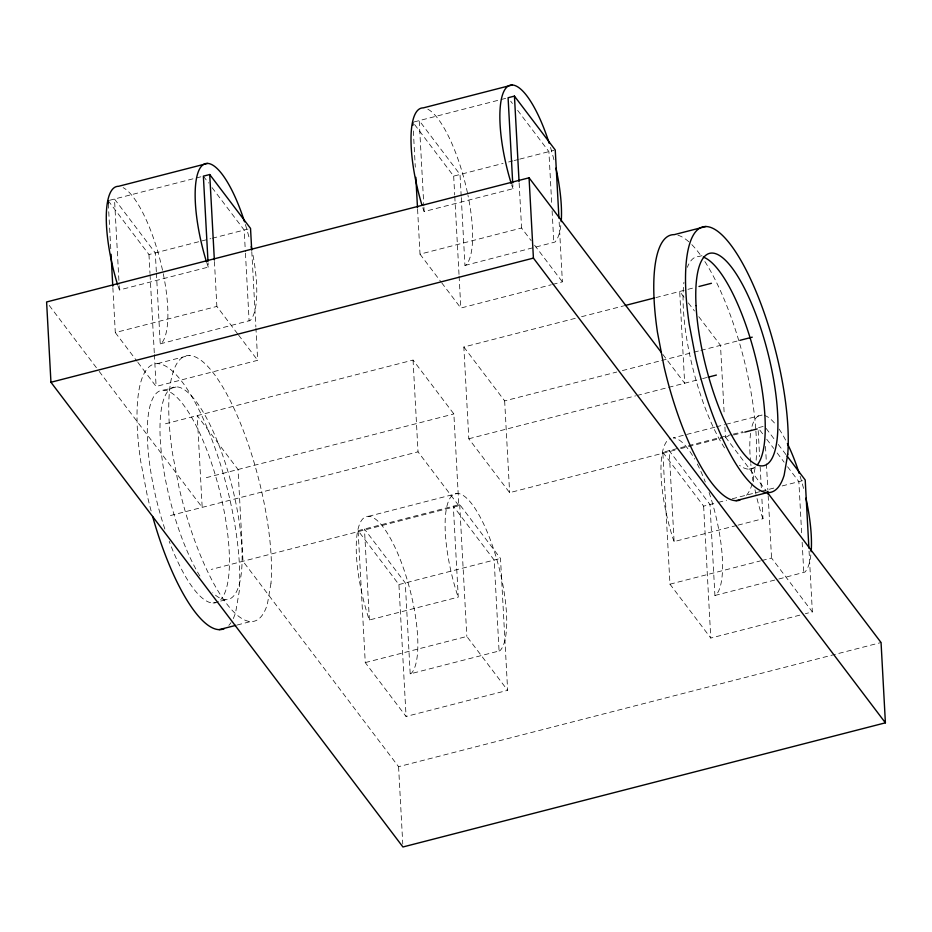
<?xml version="1.0" encoding="UTF-8"?>
<svg xmlns="http://www.w3.org/2000/svg" width="932" height="932" viewBox="0 0 932 932"><rect width="100%" height="100%" fill="white"/><g stroke="black" fill="none" stroke-linecap="round" stroke-linejoin="round"><path stroke-width="0.7" stroke-dasharray="4.66 3.5" d="M755.071 467.841L752.404 483.335A136.969 39.668 75.6 0 1 745.588 496.383M156.401 273.123L160.234 343.861L161.364 343.36A82.179 23.801 75.6 0 0 160.898 263.232A82.179 23.801 75.6 0 0 123.117 187.623M160.234 343.861L250.23 320.48A82.179 23.801 75.6 0 0 252.397 252.153M461.282 197.596L464.952 265.445L466.07 264.944A82.179 23.801 75.6 0 0 467.957 195.219M464.952 265.445L554.948 242.064A82.179 23.801 75.6 0 0 561.064 223.272M410.197 673.871L411.315 673.37A82.179 23.801 75.6 0 0 406.049 576.046A82.179 23.801 75.6 0 0 362.758 518.891A82.179 23.801 75.6 0 0 368.035 616.227L369.387 619.99L458.264 597.121L453.336 506.181L494.146 560.062L499.074 651.002L410.197 673.871L405.269 582.931L364.459 529.05L369.387 619.99M499.074 651.002L500.193 650.501A82.179 23.801 75.6 0 0 494.927 553.177A82.179 23.801 75.6 0 0 451.636 496.022A82.179 23.801 75.6 0 0 456.913 593.358L458.264 597.121M736.595 525.497L674.104 541.585L669.176 450.634L709.986 504.515L714.914 595.466L716.032 594.954A82.179 23.801 75.6 0 0 709.031 492.306M778.791 579.017L804.91 572.085A82.179 23.801 75.6 0 0 810.863 554.843M109.417 200.333L201.988 176.509M414.134 121.917L499.762 99.887M501.148 99.526L506.705 98.105M108.159 200.66L148.969 254.541L210.853 238.615M212.251 238.254L247.994 229.062M414.6 124.539L453.674 176.125L503.07 163.415M508.627 161.982L512.798 160.91M514.184 160.56L518.355 159.489M519.741 159.127L553.981 150.32M118.073 286.206L119.424 289.98L208.302 267.1L208.069 262.777M422.79 207.789L424.142 211.564L513.019 188.695L512.786 184.361M112.865 287.639L115.3 332.573L216.865 306.43L237.707 333.947M417.583 209.222L420.017 254.156L521.582 228.014L531.135 240.631M157.485 363.597L189.219 355.43M137.878 362.373L156.11 386.454L257.675 360.311L255.951 328.425M441.721 282.815L460.827 308.038L551.266 284.761M552.653 284.411L562.392 281.895L559.014 219.568M163.659 390.205L176.358 386.931M701.994 255.683L699.454 256.347A109.58 31.735 75.6 0 0 687.338 267.321M165.477 423.792L413.062 360.078L453.872 413.959L458.835 505.727L211.261 569.429M675.013 450.098L509.629 492.655L468.819 438.774L463.845 347.007L575.964 318.15M581.58 316.705L623.625 305.894M655.86 297.599L686.581 289.689M687.967 289.328L694.864 287.557M206.287 477.673L453.872 413.959M463.845 347.007L504.655 400.888L616.774 372.031M622.39 370.587L660.229 360.847M661.627 360.498L692.464 352.552M693.862 352.191L699.466 350.758M700.876 350.397L738.435 340.728M170.451 515.547L418.025 451.845L458.835 505.727M468.819 438.774L635.601 395.855M636.999 395.494L701.213 378.963M702.588 378.613L706.736 377.542M368.513 516.328L457.391 493.459M714.891 427.194L673.23 437.912A82.179 23.801 75.6 0 1 694.631 459.08M716.277 426.833L724.607 424.689M725.993 424.328L762.096 415.043A82.179 23.801 75.6 0 0 751.052 430.479M358.109 530.681L459.686 504.538L500.496 558.419L507.637 690.332L406.072 716.475L365.262 662.594L358.109 530.681L398.919 584.562L406.072 716.475M799.831 615.143L710.778 638.059L669.968 584.178L662.827 452.265L731.667 434.557M733.053 434.195L742.781 431.691M763.133 426.46L758.054 427.765L763.261 434.638M680.616 448.653L722.661 437.83M724.921 427.066L725.469 437.108L732.366 435.337M733.74 434.976L743.41 432.495M213.079 603.016L215.618 602.363M220.698 601.058L225.777 599.754M748.874 469.157L756.493 467.2M237.194 625.011L250.999 621.458M398.919 584.562L500.496 558.419M662.827 452.265L703.637 506.146L716.929 502.721M718.316 502.371L726.657 500.228M732.202 498.795L759.976 491.653M761.362 491.292L775.249 487.716M782.193 485.933L802.673 480.667M737.981 525.147L762.982 518.705L761.724 495.614M365.262 662.594L466.827 636.451L507.637 690.332M669.968 584.178L760.419 560.901M761.805 560.54L771.545 558.035L812.354 611.916L805.399 613.71M714.914 595.466L777.404 579.378M99.176 371.39L202.186 507.381L197.223 415.625L238.033 469.507L242.996 561.262L398.581 766.687L881.055 642.532M684.03 297.192L679.684 291.46L684.659 383.227L662.186 353.554M688.364 302.923L694.445 310.95M698.79 316.682L720.494 345.341L724.222 414.169M766.139 428.417L774.818 439.881M778.29 444.471L786.107 454.793M510.701 101.18L512.437 103.475M517.644 110.349L548.901 151.625L551.721 203.595M766.733 439.228L773.677 448.397M777.16 452.987L784.103 462.156M787.575 466.734L798.864 481.646L801.753 535.061M725.469 437.108L766.174 490.861M534.607 245.221L562.392 281.895M420.017 254.156L440.848 281.674M203.374 176.16L208.582 183.033M212.065 187.623L244.184 230.041L245.361 251.687M238.58 335.089L257.675 360.311M115.3 332.573L137.004 361.232M49.233 305.44L98.303 370.225M762.982 518.705L761.619 514.942A82.179 23.801 75.6 0 1 756.644 497.024M674.104 541.585L672.753 537.811A82.179 23.801 75.6 0 1 670.749 438.285M511.668 184.92L513.019 188.695M206.951 263.337L208.302 267.1M809.058 551.033L812.354 611.916M802.149 542.273L803.792 572.586M765.498 446.416L766.36 462.365M766.442 463.821L767.852 489.906M768.166 495.708L771.545 558.035M758.205 430.654L759.615 456.633M760.163 466.734L761.409 489.836M703.637 506.146L710.778 638.059M552.105 210.807L553.829 242.576M519.147 183.08L521.582 228.014M504.655 400.888L509.629 492.655M461.2 196.151L460.024 174.494L419.214 120.612L423.827 205.786M453.674 176.125L454.7 194.974M454.781 196.419L459.022 274.695M459.092 276.152L460.827 308.038M459.686 504.538L466.827 636.451M423.909 207.23L424.142 211.564M413.342 130.946L415.299 167.189M413.062 360.078L418.025 451.845M398.581 766.687L402.775 844.112M251.791 251.593L255.869 326.981M245.442 253.131L249.112 320.981M214.43 261.496L216.865 306.43M156.331 271.678L155.306 252.91L114.496 199.029L119.11 284.202M148.969 254.541L149.982 273.391M150.064 274.835L154.304 353.112M154.374 354.568L156.11 386.454M119.191 285.646L119.424 289.98M108.31 203.56L110.43 242.704M110.512 244.149L110.826 249.951M245.384 224.495A82.179 23.801 75.6 0 1 249.252 238.277M427.835 109.207A82.179 23.801 75.6 0 1 467.666 193.833M550.509 147.431A82.179 23.801 75.6 0 1 554.657 162.646M697.299 464.02A82.179 23.801 75.6 0 1 705.291 481.984M755.992 494.263A82.179 23.801 75.6 0 1 754.757 488.718M753.394 481.774A82.179 23.801 75.6 0 1 750.773 463.763M750.633 462.388A82.179 23.801 75.6 0 1 750.808 431.889M764.31 415.392A82.179 23.801 75.6 0 1 775.913 424.747M779.094 429.07A82.179 23.801 75.6 0 1 786.165 441.151M800.052 476.101A82.179 23.801 75.6 0 1 803.932 489.882M677.925 235.225A136.969 39.668 75.6 0 1 690.798 243.625M691.8 244.615A136.969 39.668 75.6 0 1 701.132 255.974M704.872 261.531A136.969 39.668 75.6 0 1 755.805 429.745M755.899 431.073A136.969 39.668 75.6 0 1 756.097 461.119M755.409 466.804A109.58 31.735 75.6 0 1 739.53 465.336M724.537 447.908A109.58 31.735 75.6 0 1 683.925 282.256M151.112 510.922A136.969 39.668 75.6 0 1 147.291 495.638L140.697 461.247A136.969 39.668 75.6 0 1 182.159 381.91A136.969 39.668 75.6 0 1 239.244 591.354L235.656 612.289A136.969 39.668 75.6 0 1 231.649 621.586M230.985 622.634A136.969 39.668 75.6 0 1 228.829 625.349M218.414 601.536A109.58 31.735 75.6 0 1 169.205 541.341M164.836 529.003A109.58 31.735 75.6 0 1 155.096 394.667A109.58 31.735 75.6 0 1 213.113 467.946A109.58 31.735 75.6 0 1 220.733 599.602M199.891 576.046A109.58 31.735 75.6 0 1 163.985 398.57A109.58 31.735 75.6 0 1 232.348 487.599A109.58 31.735 75.6 0 1 212.741 592.775M270.991 583.187L267.391 604.122A136.969 39.668 75.6 0 1 179.037 487.471L172.443 453.08A136.969 39.668 75.6 0 1 213.894 373.732A136.969 39.668 75.6 0 1 270.991 583.187"/><path stroke-width="1.4" d="M207.428 163.438L118.55 186.307A82.179 23.801 75.6 0 0 117.653 284.866M512.134 85.022L423.268 107.891A82.179 23.801 75.6 0 0 421.963 205.098M251.71 250.149L250.533 228.41L209.723 174.529L203.374 176.16L207.987 261.333M558.944 218.123L555.251 149.994L514.441 96.112L508.091 97.744L512.705 182.917M661.312 352.413L529.061 177.802L46.6 301.968L50.945 382.26L402.939 846.978L885.4 722.824L881.055 642.532L767.059 492.014M50.945 382.26L533.419 258.106L885.4 722.824M705.978 226.476L674.244 234.643A136.969 39.668 75.6 0 0 657.456 332.281L664.05 366.672A136.969 39.668 75.6 0 0 739.88 500.123M625.023 305.533L654.45 297.96M699 286.497L711.431 283.293M739.81 340.366L752.241 337.174M708.11 377.192L716.393 375.06M744.784 432.133L757.203 428.941M219.253 629.624L235.819 625.36M736.012 500.67L767.747 492.492M786.981 455.934L805.213 480.003L808.906 548.133M767.933 491.362L768.096 494.263M529.061 177.802L533.419 258.106M514.441 96.112L519.066 181.635M412.864 122.243L413.027 125.144M415.847 177.336L417.501 207.766M209.723 174.529L214.36 260.051M108.159 200.66L108.31 203.56M111.059 254.296L112.784 286.182M206.531 261.997A82.179 23.801 75.6 0 1 201.673 166.001A82.179 23.801 75.6 0 1 244.545 221.816M251.221 246.596A82.179 23.801 75.6 0 1 251.826 249.368M511.249 183.581A82.179 23.801 75.6 0 1 506.391 87.585A82.179 23.801 75.6 0 1 549.251 143.411M555.938 168.179A82.179 23.801 75.6 0 1 561.204 221.676M787.389 443.574A82.179 23.801 75.6 0 1 799.213 473.421M805.9 498.201A82.179 23.801 75.6 0 1 811.166 551.697M703.287 257.092A109.58 31.735 75.6 0 1 754.687 354.043A109.58 31.735 75.6 0 1 757.262 464.928M224.356 628.611A136.969 39.668 75.6 0 1 152.638 516.479M787.75 454.233L784.15 475.169A136.969 39.668 75.6 0 1 695.796 358.505L689.202 324.115A136.969 39.668 75.6 0 1 730.653 244.778A136.969 39.668 75.6 0 1 787.75 454.233M696.053 305.603A109.58 31.735 75.6 0 0 761.572 465.895A109.58 31.735 75.6 0 0 752.963 306.954A109.58 31.735 75.6 0 0 696.053 305.603"/></g></svg>
